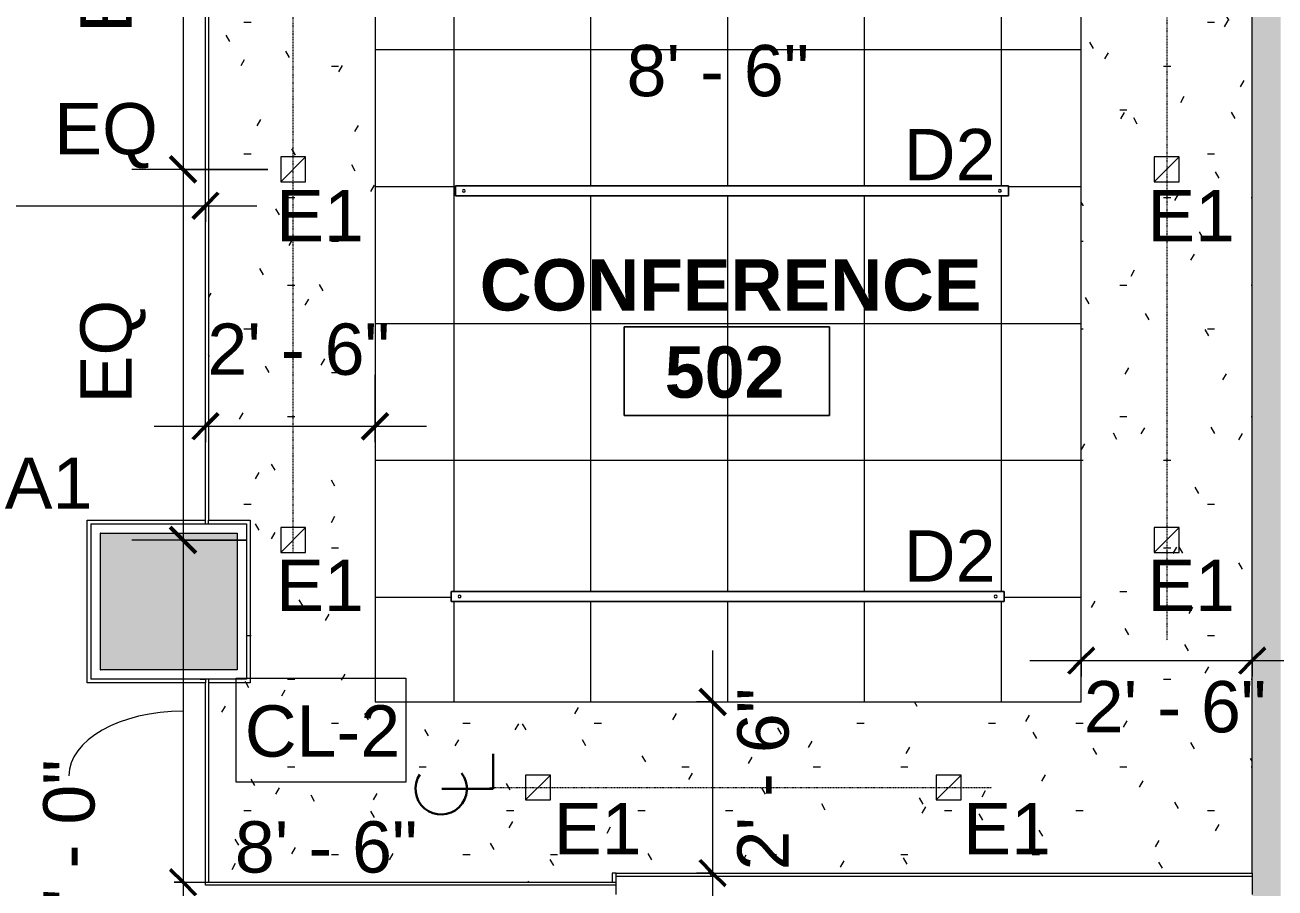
# Model space of a CAD drawing. Header units: inches. Extents: x -60 to 1865, y -31 to 1094.
# Drawn here: x 1420.8 to 1640, y 255.2 to 406.6 of the extents above; entities that cross this region are included whole.
import ezdxf

# ---------------------------------------------------------------- set-up
doc = ezdxf.new("R2010")
doc.units = ezdxf.units.IN
doc.header["$MEASUREMENT"] = 0
doc.linetypes.add('Center 1_16_', pattern=[0.15625, 0.0625, -0.03125, 0.03125, -0.03125])
for name, color, linetype, lineweight in [('A-ANNO-DIMS', 211, 'Continuous', 9), ('A-ANNO-DIMS-96', 211, 'Continuous', 9), ('A-ANNO-NOTE', 131, 'Continuous', 9), ('A-AREA-IDEN', 2, 'Continuous', 9), ('A-CLNG', 13, 'Continuous', 13), ('A-CLNG-IDEN', 151, 'Continuous', 9), ('A-CLNG-PATT', 13, 'Continuous', 13), ('A-DETL', 90, 'Continuous', 9), ('A-DETL-GENF', 92, 'Continuous', 9), ('A-WALL', 113, 'Continuous', 13), ('A-WALL-PATT', 111, 'Continuous', 13), ('E-LITE-EQPM', 33, 'Continuous', 9), ('E-LITE-EQPM-IDEN', 33, 'Continuous', 9), ('I-WALL', 2, 'Continuous', 13), ('S-COLS', 52, 'Continuous', 13)]:
    doc.layers.add(name, color=color, linetype=linetype, lineweight=lineweight)
doc.styles.add('Arial', font='arial.ttf', dxfattribs={"height": 9})
doc.styles.add('Swis721 Lt BT', font='swissl.ttf', dxfattribs={"height": 9})
doc.styles.add('Swis721 Lt BT_B', font='', dxfattribs={"height": 9})
doc.styles.get('Swis721 Lt BT_B').set_extended_font_data('Swis721 Lt BT', bold=True)
doc.dimstyles.new('OTJ_-_3_32__Linear__1_2__Tolerance', dxfattribs={"dimscale": 12, "dimtxt": 9.497835, "dimasz": 0.375, "dimexe": 0.75, "dimexo": 0.5, "dimgap": 0.5, "dimtad": 1, "dimdec": 1, "dimrnd": 0.5, "dimzin": 3, "dimdsep": 46, "dimlunit": 4, "dimtxsty": 'Swis721 Lt BT', "dimblk1": 'OBLIQUE', "dimblk2": 'OBLIQUE', "dimsah": 1, "dimcen": 0.09, "dimdle": 0.75, "dimazin": 0, "dimtfac": 1, "dimtdec": 4, "dimtix": 1, "dimtmove": 0, "dimatfit": 3, "dimfxl": 1, "dimtvp": 1, "dimfrac": 2, "dimtolj": 1, "dimtzin": 0, "dimarcsym": 2})
doc.dimstyles.new('OTJ_-_3_32__Linear__1_2__Tolerance_1', dxfattribs={"dimscale": 12, "dimtxt": 9.497835, "dimasz": 0.375, "dimexe": 0.75, "dimexo": 0.5, "dimgap": 0.5, "dimtad": 1, "dimdec": 1, "dimrnd": 0.5, "dimzin": 3, "dimdsep": 46, "dimlunit": 4, "dimtxsty": 'Swis721 Lt BT', "dimblk1": 'OBLIQUE', "dimblk2": 'OBLIQUE', "dimsah": 1, "dimcen": 0.09, "dimdle": 0.75, "dimazin": 0, "dimtfac": 1, "dimtdec": 4, "dimtix": 1, "dimtmove": 1, "dimatfit": 3, "dimfxl": 1, "dimtvp": 1, "dimfrac": 2, "dimtolj": 1, "dimtzin": 0, "dimarcsym": 2})
doc.dimstyles.new('OTJ_-_3_32__Linear__1_2__Tolerance_2', dxfattribs={"dimscale": 12, "dimtxt": 9.497835, "dimasz": 0.375, "dimexe": 0.75, "dimexo": 0.5, "dimgap": 0.5, "dimtad": 1, "dimdec": 1, "dimrnd": 0.5, "dimzin": 3, "dimdsep": 46, "dimlunit": 4, "dimtxsty": 'Swis721 Lt BT', "dimblk1": 'OBLIQUE', "dimblk2": 'OBLIQUE', "dimsah": 1, "dimcen": 0.09, "dimdle": 0.75, "dimazin": 0, "dimtfac": 1, "dimtdec": 4, "dimtix": 1, "dimtmove": 2, "dimatfit": 3, "dimfxl": 1, "dimtvp": 1, "dimfrac": 2, "dimtolj": 1, "dimtzin": 0, "dimarcsym": 2})
pattern_1 = [(0, (0, 0), (30.72, 7.68), [1.267, -21.773, 1.267, -21.773, -122.88]), (0, (0, 0), (30.72, 7.68), [-46.08, 1.267, -44.813, 1.267, -21.773, -53.76]), (0, (0, 0), (30.72, 7.68), [-115.2, 1.267, -14.093, 1.267, -37.133]), (120, (11.52, 3.84), (-22.011075, 22.7643), [1.267, -21.773, 1.267, -21.773, -122.88]), (120, (11.52, 3.84), (-22.011075, 22.7643), [-46.08, 1.267, -44.813, 1.267, -21.773, -53.76]), (120, (11.52, 3.84), (-22.011075, 22.7643), [-115.2, 1.267, -14.093, 1.267, -37.133]), (240, (15.36, 19.2), (-8.708925, -30.4443), [1.267, -21.773, 1.267, -21.773, -122.88]), (240, (15.36, 19.2), (-8.708925, -30.4443), [-46.08, 1.267, -44.813, 1.267, -21.773, -53.76]), (240, (15.36, 19.2), (-8.708925, -30.4443), [-115.2, 1.267, -14.093, 1.267, -37.133])]

# ---------------------------------------------------------------- blocks, each defined once
blk = doc.blocks.new('Concrete-Rectangular-Column - 24_ X 24_-6973359-REFLECTED CEILING PLAN')
at = {"layer": 'S-COLS', "lineweight": 9}
blk.add_hatch(color=7, dxfattribs=at).paths.add_polyline_path([(12, -12), (12, 12), (-12, 12), (-12, -12)], flags=0)
at = {"layer": 'S-COLS', "color": 8, "lineweight": 20}
for p, q in [((-12, 12), (12, 12)), ((-12, -12), (-12, 12)), ((12, 12), (12, -12)), ((12, -12), (-12, -12))]:
    blk.add_line(p, q, dxfattribs=at)
blk = doc.blocks.new('L-Pendant-Axis-Sculpt-Direct_Indirect - SCDI-F-8-4584194-REFLECTED CEILING PLAN')
at = {"layer": 'A-DETL-GENF'}
for p, q in [((-48.5, -0.875), (-48.5, 0.875)), ((-48.5, 0.875), (48.5, 0.875)), ((48.5, 0.875), (-48.5, 0.875)), ((-48.5, 0.875), (-48.5, -0.875)), ((48.5, 0.875), (48.5, -0.875)), ((48.5, -0.875), (48.5, 0.875)), ((48.5, -0.875), (-48.5, -0.875)), ((-48.5, -0.875), (48.5, -0.875))]:
    blk.add_line(p, q, dxfattribs=at)
for centre in [(-47, 0), (47, 0)]:
    blk.add_circle(centre, 0.25, dxfattribs=at)
blk = doc.blocks.new('L-Recessed Square Downlight - 4_-4552743-REFLECTED CEILING PLAN')
at = {"layer": 'E-LITE-EQPM'}
for p, q in [((-2.1875, -2.1875), (-2.1875, 2.1875)), ((-2.1875, 2.1875), (2.1875, 2.1875)), ((-2.1875, 2.1875), (2.1875, -2.1875)), ((2.1875, 2.1875), (2.1875, -2.1875)), ((2.1875, -2.1875), (-2.1875, -2.1875))]:
    blk.add_line(p, q, dxfattribs=at)
blk = doc.blocks.new('Room Tag - Room Name and Number-3379422-REFLECTED CEILING PLAN')
at = {"layer": 'A-AREA-IDEN'}
for p, q in [((-0.1881, -0.1636), (-0.1881, -0.0018)), ((-0.1881, -0.0018), (0.1869, -0.0018)), ((0.1869, -0.0018), (-0.1881, -0.0018)), ((-0.1881, -0.0018), (-0.1881, -0.1636)), ((0.1869, -0.0018), (0.1869, -0.1636)), ((0.1869, -0.1636), (0.1869, -0.0018)), ((0.1869, -0.1636), (-0.1881, -0.1636)), ((-0.1881, -0.1636), (0.1869, -0.1636))]:
    blk.add_line(p, q, dxfattribs=at)
blk = doc.blocks.new('DIMBLOCK18-REFLECTED CEILING PLAN')
at = {"layer": 'A-ANNO-DIMS-96', "lineweight": 50, "transparency": 16777216}
for p, q in [((1448.57, 446.25), (1446.32, 448.5)), ((1448.57, 446.25), (1450.82, 444)), ((1448.57, 381.25), (1446.32, 383.5)), ((1448.57, 381.25), (1450.82, 379))]:
    blk.add_line(p, q, dxfattribs=at)
at = {"layer": 'A-ANNO-DIMS-96', "transparency": 16777216}
for p, q in [((1463.41, 446.25), (1439.57, 446.25)), ((1448.57, 446.25), (1448.57, 381.25)), ((1448.57, 446.25), (1463.41, 446.25)), ((1463.41, 381.25), (1439.57, 381.25)), ((1448.57, 381.25), (1463.41, 381.25))]:
    blk.add_line(p, q, dxfattribs=at)
at = {"layer": 'A-ANNO-DIMS-96', "color": 0, "transparency": 16777216, "insert": (1430.55, 405.23), "char_height": 9, "width": 20.443, "attachment_point": 1, "rotation": 90, "line_spacing_factor": 1.005062, "style": 'Swis721 Lt BT'}
blk.add_mtext('EQ', dxfattribs=at)
blk = doc.blocks.new('_Oblique')
at = {"color": 0, "linetype": 'ByBlock', "lineweight": -2}
blk.add_line((-0.5, -0.5), (0.5, 0.5), dxfattribs=at)
blk = doc.blocks.new('DIMBLOCK19-REFLECTED CEILING PLAN')
at = {"layer": 'A-ANNO-DIMS-96', "lineweight": 50, "transparency": 16777216}
for p, q in [((1448.57, 381.25), (1446.32, 383.5)), ((1448.57, 381.25), (1450.82, 379)), ((1448.57, 316.25), (1446.32, 318.5)), ((1448.57, 316.25), (1450.82, 314))]:
    blk.add_line(p, q, dxfattribs=at)
at = {"layer": 'A-ANNO-DIMS-96', "transparency": 16777216}
for p, q in [((1463.41, 381.25), (1439.57, 381.25)), ((1448.57, 381.25), (1448.57, 316.25)), ((1448.57, 381.25), (1463.41, 381.25)), ((1459.69, 316.25), (1439.57, 316.25)), ((1448.57, 316.25), (1459.69, 316.25))]:
    blk.add_line(p, q, dxfattribs=at)
at = {"layer": 'A-ANNO-DIMS-96', "color": 0, "transparency": 16777216, "insert": (1430.55, 340.23), "char_height": 9, "width": 20.443, "attachment_point": 1, "rotation": 90, "line_spacing_factor": 1.005062, "style": 'Swis721 Lt BT'}
blk.add_mtext('EQ', dxfattribs=at)
blk = doc.blocks.new('DIMBLOCK20-REFLECTED CEILING PLAN')
at = {"layer": 'A-ANNO-DIMS-96', "lineweight": 50, "transparency": 16777216}
for p, q in [((1448.57, 316.25), (1446.32, 318.5)), ((1448.57, 316.25), (1450.82, 314)), ((1448.57, 256.25), (1446.32, 258.5)), ((1448.57, 256.25), (1450.82, 254))]:
    blk.add_line(p, q, dxfattribs=at)
at = {"layer": 'A-ANNO-DIMS-96', "transparency": 16777216}
for p, q in [((1459.69, 316.25), (1439.57, 316.25)), ((1448.57, 316.25), (1448.57, 247.25)), ((1448.57, 316.25), (1459.69, 316.25)), ((1447, 256.25), (1457.57, 256.25)), ((1448.57, 256.25), (1447, 256.25))]:
    blk.add_line(p, q, dxfattribs=at)
blk.add_ellipse((1448.57, 274.9), major_axis=(-20.04, 0), ratio=0.566355, start_param=4.712389, end_param=6.283185, dxfattribs=at)
at = {"layer": 'A-ANNO-DIMS-96', "color": 0, "transparency": 16777216, "insert": (1424.04, 245.8), "char_height": 9, "width": 34.9159, "attachment_point": 1, "rotation": 90, "line_spacing_factor": 1.005062, "style": 'Swis721 Lt BT'}
blk.add_mtext('5\' - 0"', dxfattribs=at)
blk = doc.blocks.new('DIMBLOCK22-REFLECTED CEILING PLAN')
at = {"layer": 'A-ANNO-DIMS-96', "transparency": 16777216}
for p, q in [((1416.5, 372.06), (1416.5, 383.88)), ((1452.5, 372.06), (1452.5, 383.88)), ((1416.5, 374.88), (1461.5, 374.88)), ((1416.5, 374.88), (1416.5, 372.06)), ((1452.5, 374.88), (1452.5, 372.06))]:
    blk.add_line(p, q, dxfattribs=at)
at = {"layer": 'A-ANNO-DIMS-96', "lineweight": 50, "transparency": 16777216}
for p, q in [((1416.5, 374.88), (1418.75, 377.13)), ((1452.5, 374.88), (1454.75, 377.13)), ((1416.5, 374.88), (1414.25, 372.63)), ((1452.5, 374.88), (1450.25, 372.63))]:
    blk.add_line(p, q, dxfattribs=at)
at = {"layer": 'A-ANNO-DIMS-96', "color": 0, "transparency": 16777216, "insert": (1425.98, 392.89), "char_height": 9, "width": 20.443, "attachment_point": 1, "line_spacing_factor": 1.005062, "style": 'Swis721 Lt BT'}
blk.add_mtext('EQ', dxfattribs=at)
blk = doc.blocks.new('DIMBLOCK46-REFLECTED CEILING PLAN')
at = {"layer": 'A-ANNO-DIMS-96', "transparency": 16777216}
for p, q in [((1606.06, 292.31), (1606.06, 304.13)), ((1636.06, 292.31), (1636.06, 304.13)), ((1597.06, 295.13), (1645.06, 295.13)), ((1606.06, 295.13), (1606.06, 292.31)), ((1636.06, 295.13), (1636.06, 292.31))]:
    blk.add_line(p, q, dxfattribs=at)
at = {"layer": 'A-ANNO-DIMS-96', "lineweight": 50, "transparency": 16777216}
for p, q in [((1606.06, 295.13), (1608.31, 297.38)), ((1636.06, 295.13), (1638.31, 297.38)), ((1606.06, 295.13), (1603.81, 292.88)), ((1636.06, 295.13), (1633.81, 292.88))]:
    blk.add_line(p, q, dxfattribs=at)
at = {"layer": 'A-ANNO-DIMS-96', "color": 0, "transparency": 16777216, "insert": (1606.51, 291.54), "char_height": 9, "width": 34.9159, "attachment_point": 1, "line_spacing_factor": 1.005062, "style": 'Swis721 Lt BT'}
blk.add_mtext('2\' - 6"', dxfattribs=at)
blk = doc.blocks.new('DIMBLOCK47-REFLECTED CEILING PLAN')
at = {"layer": 'A-ANNO-DIMS-96', "transparency": 16777216}
for p, q in [((1541.42, 296.87), (1541.42, 248.87)), ((1538.6, 287.87), (1550.42, 287.87)), ((1541.42, 287.87), (1538.6, 287.87)), ((1538.6, 257.87), (1550.42, 257.87)), ((1541.42, 257.87), (1538.6, 257.87))]:
    blk.add_line(p, q, dxfattribs=at)
at = {"layer": 'A-ANNO-DIMS-96', "lineweight": 50, "transparency": 16777216}
for p, q in [((1541.42, 287.87), (1539.17, 290.12)), ((1541.42, 287.87), (1543.67, 285.62)), ((1541.42, 257.87), (1539.17, 260.12)), ((1541.42, 257.87), (1543.67, 255.62))]:
    blk.add_line(p, q, dxfattribs=at)
at = {"layer": 'A-ANNO-DIMS-96', "color": 0, "transparency": 16777216, "insert": (1545.75, 258.33), "char_height": 9, "width": 34.9159, "attachment_point": 1, "rotation": 90, "line_spacing_factor": 1.005062, "style": 'Swis721 Lt BT'}
blk.add_mtext('2\' - 6"', dxfattribs=at)
blk = doc.blocks.new('DIMBLOCK48-REFLECTED CEILING PLAN')
at = {"layer": 'A-ANNO-DIMS-96', "transparency": 16777216}
for p, q in [((1452.5, 333.41), (1452.5, 345.23)), ((1482.25, 333.41), (1482.25, 345.23)), ((1443.5, 336.23), (1491.25, 336.23)), ((1452.5, 336.23), (1452.5, 333.41)), ((1482.25, 336.23), (1482.25, 333.41))]:
    blk.add_line(p, q, dxfattribs=at)
at = {"layer": 'A-ANNO-DIMS-96', "lineweight": 50, "transparency": 16777216}
for p, q in [((1452.5, 336.23), (1454.75, 338.48)), ((1482.25, 336.23), (1484.5, 338.48)), ((1452.5, 336.23), (1450.25, 333.98)), ((1482.25, 336.23), (1480, 333.98))]:
    blk.add_line(p, q, dxfattribs=at)
at = {"layer": 'A-ANNO-DIMS-96', "color": 0, "transparency": 16777216, "insert": (1452.83, 354.24), "char_height": 9, "width": 34.9159, "attachment_point": 1, "line_spacing_factor": 1.005062, "style": 'Swis721 Lt BT'}
blk.add_mtext('2\' - 6"', dxfattribs=at)
blk = doc.blocks.new('Centerline - Centerline-43150-REFLECTED CEILING PLAN')
at = {"layer": 'A-ANNO-NOTE', "lineweight": 30}
for p, q in [((0, 0.0259), (0, -0.0678)), ((0, -0.0678), (0.0642, -0.0678))]:
    blk.add_line(p, q, dxfattribs=at)
blk.add_arc((0, 0.0273), 0.0469, 55.7755, 308.0372, dxfattribs=at)

msp = doc.modelspace()

# ---------------------------------------------------------------- hatches: boundary and pattern name
at = {"layer": 'A-CLNG-PATT'}
h = msp.add_hatch(dxfattribs=at)
h.set_pattern_fill('FP_1', color=256, style=0, pattern_type=2)
h.set_pattern_definition(pattern_1)
h.paths.add_polyline_path([(1513.5783, 256.25), (1523.8125, 256.25), (1523.8125, 257.875), (1636.0625, 257.875), (1636.0625, 570.875), (1476.1331, 570.875), (1476.1331, 572), (1453, 571.994), (1453, 319.75), (1460.3125, 319.75), (1460.3125, 291.25), (1453, 291.25), (1453, 256.25), (1482.25, 256.25)], flags=0)
h.paths.add_polyline_path([(1606.0625, 287.875), (1482.25, 287.875), (1482.25, 540.875), (1606.0625, 540.875), (1606.0625, 405.6191)], flags=0)
h = msp.add_hatch(dxfattribs=at)
h.set_pattern_fill('FP_1', color=256, style=0, pattern_type=2)
h.set_pattern_definition(pattern_1)
h.paths.add_polyline_path([(1513.5783, 256.25), (1523.8125, 256.25), (1523.8125, 257.875), (1636.0625, 257.875), (1636.0625, 570.875), (1476.1331, 570.875), (1476.1331, 572), (1453, 571.994), (1453, 319.75), (1460.3125, 319.75), (1460.3125, 291.25), (1453, 291.25), (1453, 256.25), (1482.25, 256.25)], flags=0)
h.paths.add_polyline_path([(1606.0625, 287.875), (1482.25, 287.875), (1482.25, 540.875), (1606.0625, 540.875), (1606.0625, 405.6191)], flags=0)
h = msp.add_hatch(dxfattribs=at)
h.set_pattern_fill('FP_12', color=256, style=0, pattern_type=2)
h.set_pattern_definition([(270, (1544.062, 402.25), (-24, -1e-15), []), (180, (1544.062, 402.25), (3e-15, 24), [])])
h.paths.add_polyline_path([(1482.25, 287.875), (1606.0625, 287.875), (1606.0625, 540.875), (1482.25, 540.875), (1482.25, 336.802)], flags=0)
h.paths.add_polyline_path([(1513.5783, 305.5), (1495.5625, 305.5), (1495.5625, 307.25), (1592.5625, 307.25), (1592.5625, 305.5)], flags=0)
h.paths.add_polyline_path([(1593.3125, 376.625), (1496.3125, 376.625), (1496.3125, 378.375), (1593.3125, 378.375)], flags=0)
h.paths.add_polyline_path([(1593.3125, 449.5), (1496.3125, 449.5), (1496.3125, 451.25), (1593.3125, 451.25)], flags=0)
h.paths.add_polyline_path([(1593.3125, 521.5), (1496.3125, 521.5), (1496.3125, 523.25), (1593.3125, 523.25)], flags=0)
at = {"layer": 'A-WALL-PATT', "lineweight": 9}
msp.add_hatch(color=7, dxfattribs=at).paths.add_polyline_path([(1636.0625, 27.5), (1641.0625, 27.5), (1641.0625, 411.9259), (1636.0625, 411.9259), (1636.0625, 44.125)], flags=0)
h = msp.add_hatch(dxfattribs=at)
h.set_pattern_fill('FP_1', color=256, style=0, pattern_type=2)
h.set_pattern_definition(pattern_1)
h.paths.add_polyline_path([(1460.3125, 291.25), (1460.3125, 319.125), (1459.6875, 319.125), (1459.6875, 291.25)], flags=0)
h = msp.add_hatch(dxfattribs=at)
h.set_pattern_fill('FP_1', color=256, style=0, pattern_type=2)
h.set_pattern_definition(pattern_1)
h.paths.add_polyline_path([(1459.6154, 291.25), (1459.6875, 291.25), (1459.6875, 291.875), (1453, 291.875), (1453, 291.25), (1458.0625, 291.25)], flags=0)
h.paths.add_polyline_path([(1432.375, 291.25), (1452.5, 291.25), (1452.5, 291.875), (1432.375, 291.875)], flags=0)
h = msp.add_hatch(dxfattribs=at)
h.set_pattern_fill('FP_1', color=256, style=0, pattern_type=2)
h.set_pattern_definition(pattern_1)
h.paths.add_polyline_path([(1636.0422, 257.25), (1636.0625, 257.25), (1636.0625, 257.875), (1524.5, 257.875), (1524.5, 257.25), (1630.6476, 257.25)], flags=0)

# ---------------------------------------------------------------- linework, layer by layer
at = {"layer": 'A-CLNG'}
for p, q in [((1482.25, 540.875), (1482.25, 287.875)), ((1606.0625, 287.875), (1606.0625, 540.875)), ((1482.25, 287.875), (1606.0625, 287.875)), ((1524.5, 257.875), (1523.8125, 257.875)), ((1523.8125, 257.875), (1523.8125, 256.25))]:
    msp.add_line(p, q, dxfattribs=at)
at = {"layer": 'A-CLNG-IDEN', "flags": 128}
msp.add_lwpolyline([(1457.8901, 292.0333), (1487.6491, 292.0333), (1487.6491, 273.8018), (1457.8901, 273.8018)], close=True, dxfattribs=at)
at = {"layer": 'A-DETL', "linetype": 'Center 1_16_', "lineweight": 13}
for p, q in [((1467.875, 314.0625), (1467.875, 530.0625)), ((1621.0625, 527.6875), (1621.0625, 298.6875)), ((1502.375, 272.875), (1590.375, 272.875))]:
    msp.add_line(p, q, dxfattribs=at)
at = {"layer": 'A-WALL'}
for p, q in [((1432.375, 319.125), (1432.375, 291.875)), ((1432.375, 319.125), (1459.6875, 319.125)), ((1452.5, 319.125), (1452.5, 319.75)), ((1453, 319.125), (1453, 319.75)), ((1459.6875, 319.125), (1459.6875, 291.875)), ((1459.6875, 291.875), (1432.375, 291.875)), ((1452.5, 291.875), (1452.5, 291.25)), ((1453, 291.875), (1453, 291.25)), ((1636.0625, 257.25), (1524.5, 257.25)), ((1636.0625, 257.875), (1636.0625, 254.125)), ((1524.5, 255.75), (1524.5, 256.25))]:
    msp.add_line(p, q, dxfattribs=at)
at = {"layer": 'I-WALL'}
for p, q in [((1452.5, 319.75), (1452.5, 535.375)), ((1453, 535.375), (1453, 319.75)), ((1431.75, 291.25), (1431.75, 319.75)), ((1431.75, 319.75), (1452.5, 319.75)), ((1453, 319.75), (1460.3125, 319.75)), ((1460.3125, 319.75), (1460.3125, 291.25)), ((1434, 317.5), (1434, 293.5)), ((1434.0625, 317.5), (1434, 317.5)), ((1434, 293.5), (1434.0625, 293.5)), ((1452.5, 291.25), (1431.75, 291.25)), ((1452.5, 255.75), (1452.5, 291.25)), ((1460.3125, 291.25), (1453, 291.25)), ((1453, 291.25), (1453, 256.25)), ((1524.5, 257.875), (1636.0625, 257.875)), ((1524.5, 256.25), (1524.5, 257.875)), ((1524.5, 255.75), (1452.5, 255.75)), ((1453, 256.25), (1524.5, 256.25)), ((1524.5, 254.125), (1524.5, 255.75))]:
    msp.add_line(p, q, dxfattribs=at)
at = {"layer": 'I-WALL', "color": 8, "lineweight": 20}
msp.add_line((1636.0625, 257.875), (1636.0625, 416.9259), dxfattribs=at)

# ---------------------------------------------------------------- block references
at = {"layer": 'A-ANNO-NOTE', "xscale": 96, "yscale": 96, "zscale": 96, "rotation": 89.9999999999999}
msp.add_blockref('Centerline - Centerline-43150-REFLECTED CEILING PLAN', (1496.4512, 272.6394), dxfattribs=at)
at = {"layer": 'A-AREA-IDEN', "xscale": 95.99999999999994, "yscale": 95.99999999999994, "zscale": 95.99999999999994}
msp.add_blockref('Room Tag - Room Name and Number-3379422-REFLECTED CEILING PLAN', (1543.952, 353.8366), dxfattribs=at)
at = {"layer": 'E-LITE-EQPM', "extrusion": (0, 0, -1), "rotation": 180}
for name, p in [('L-Recessed Square Downlight - 4_-4552743-REFLECTED CEILING PLAN', (-1467.875, 381.25)), ('L-Recessed Square Downlight - 4_-4552743-REFLECTED CEILING PLAN', (-1621.0625, 381.25)), ('L-Pendant-Axis-Sculpt-Direct_Indirect - SCDI-F-8-4584194-REFLECTED CEILING PLAN', (-1544.8125, 377.5)), ('L-Recessed Square Downlight - 4_-4552743-REFLECTED CEILING PLAN', (-1467.875, 316.25)), ('L-Recessed Square Downlight - 4_-4552743-REFLECTED CEILING PLAN', (-1621.0625, 316.25)), ('L-Pendant-Axis-Sculpt-Direct_Indirect - SCDI-F-8-4584194-REFLECTED CEILING PLAN', (-1544.0625, 306.375)), ('L-Recessed Square Downlight - 4_-4552743-REFLECTED CEILING PLAN', (-1510.8125, 272.875)), ('L-Recessed Square Downlight - 4_-4552743-REFLECTED CEILING PLAN', (-1582.8125, 272.875))]:
    msp.add_blockref(name, p, dxfattribs=at)
at = {"layer": 'S-COLS', "lineweight": 9}
msp.add_blockref('Concrete-Rectangular-Column - 24_ X 24_-6973359-REFLECTED CEILING PLAN', (1446.0625, 305.5), dxfattribs=at)

# ---------------------------------------------------------------- texts
at = {"layer": 'A-AREA-IDEN', "char_height": 9, "attachment_point": 1, "style": 'Swis721 Lt BT_B'}
for s, insert, width in [('CONFERENCE', (1500.5927, 365.5152), 104.838), ('502', (1533.0374, 350.2155), 25.452)]:
    msp.add_mtext(s, dxfattribs=dict(at, insert=insert, width=width))
at = {"layer": 'A-CLNG-IDEN', "char_height": 9, "attachment_point": 1, "style": 'Swis721 Lt BT'}
for s, insert, width in [('8\' - 6"', (1526.3396, 403.0927), 36.36), ('CL-2', (1459.3901, 287.2833), 32.118), ('8\' - 6"', (1457.6515, 266.9541), 36.36)]:
    msp.add_mtext(s, dxfattribs=dict(at, insert=insert, width=width))
at = {"layer": 'E-LITE-EQPM-IDEN', "char_height": 9, "attachment_point": 1, "style": 'Arial'}
for s, insert, width in [('D2', (1574.956, 388.3612), 19.695), ('E1', (1464.8893, 377.6694), 18.786), ('E1', (1617.6508, 377.6694), 18.786), ('A1', (1417.2954, 330.7411), 18.786), ('D2', (1574.956, 317.9802), 19.695), ('E1', (1464.8893, 312.804), 18.786), ('E1', (1617.6508, 312.804), 18.786), ('E1', (1513.6005, 270.1604), 18.786), ('E1', (1585.3835, 270.1604), 18.786)]:
    msp.add_mtext(s, dxfattribs=dict(at, insert=insert, width=width))

# ---------------------------------------------------------------- dimensions: what is measured, and where the dimension line sits
at = {"layer": 'A-ANNO-DIMS'}
for base, p1, p2, override, picture, middle in [((1448.5652, 381.25), (1469.4053, 446.25), (1469.4053, 381.25), {"dimpost": '<>', "dimfxl": 65}, 'DIMBLOCK18-REFLECTED CEILING PLAN', (1437.6161, 413.75)), ((1448.5652, 316.25), (1469.4053, 381.25), (1465.6875, 316.25), {"dimpost": '<>', "dimfxl": 65.106238}, 'DIMBLOCK19-REFLECTED CEILING PLAN', (1437.6161, 348.75))]:
    dim = msp.add_linear_dim(base=base, p1=p1, p2=p2, angle=90, text='EQ', dimstyle='OTJ_-_3_32__Linear__1_2__Tolerance', override=override, dxfattribs=at)
    dim.commit()
    dim.dimension.update_dxf_attribs({"geometry": picture, "text_midpoint": middle})
dim = msp.add_linear_dim(base=(1452.5, 374.877), p1=(1416.5, 378.059), p2=(1452.5, 378.059), text='EQ', dimstyle='OTJ_-_3_32__Linear__1_2__Tolerance', override={"dimpost": '<>', "dimfxl": 36}, dxfattribs=at)
dim.commit()
dim.dimension.update_dxf_attribs({"geometry": 'DIMBLOCK22-REFLECTED CEILING PLAN', "text_midpoint": (1434.5, 385.8261)})
dim = msp.add_linear_dim(base=(1482.25, 336.2292512185), p1=(1452.5, 339.4112317338), p2=(1482.25, 339.4112317338), dimstyle='OTJ_-_3_32__Linear__1_2__Tolerance', override={"dimpost": '<>', "dimfxl": 29.75}, dxfattribs=at)
dim.commit()
dim.dimension.update_dxf_attribs({"geometry": 'DIMBLOCK48-REFLECTED CEILING PLAN', "text_midpoint": (1467.375, 346.8545057964)})
for base, p1, p2, dimstyle, override, picture, middle in [((1448.5652, 256.25), (1465.6875, 316.25), (1453, 256.25), 'OTJ_-_3_32__Linear__1_2__Tolerance_1', {"dimpost": '<>', "dimfxl": 61.326769}, 'DIMBLOCK20-REFLECTED CEILING PLAN', (1430.043, 263.2588)), ((1541.4199, 257.875), (1544.6018, 287.875), (1544.6018, 257.875), 'OTJ_-_3_32__Linear__1_2__Tolerance_2', {"dimpost": '<>', "dimfxl": 30}, 'DIMBLOCK47-REFLECTED CEILING PLAN', (1551.7503, 275.7847))]:
    dim = msp.add_linear_dim(base=base, p1=p1, p2=p2, angle=90, dimstyle=dimstyle, override=override, dxfattribs=at)
    dim.commit()
    dim.dimension.update_dxf_attribs({"geometry": picture, "text_midpoint": middle, "dimtype": 128, "text_rotation": 90})
dim = msp.add_linear_dim(base=(1636.0625, 295.1259), p1=(1606.0625, 298.3079), p2=(1636.0625, 298.3079), dimstyle='OTJ_-_3_32__Linear__1_2__Tolerance_2', override={"dimpost": '<>', "dimfxl": 30}, dxfattribs=at)
dim.commit()
dim.dimension.update_dxf_attribs({"geometry": 'DIMBLOCK46-REFLECTED CEILING PLAN', "text_midpoint": (1623.9722, 285.5406), "dimtype": 128})

doc.saveas('drawing.dxf')
